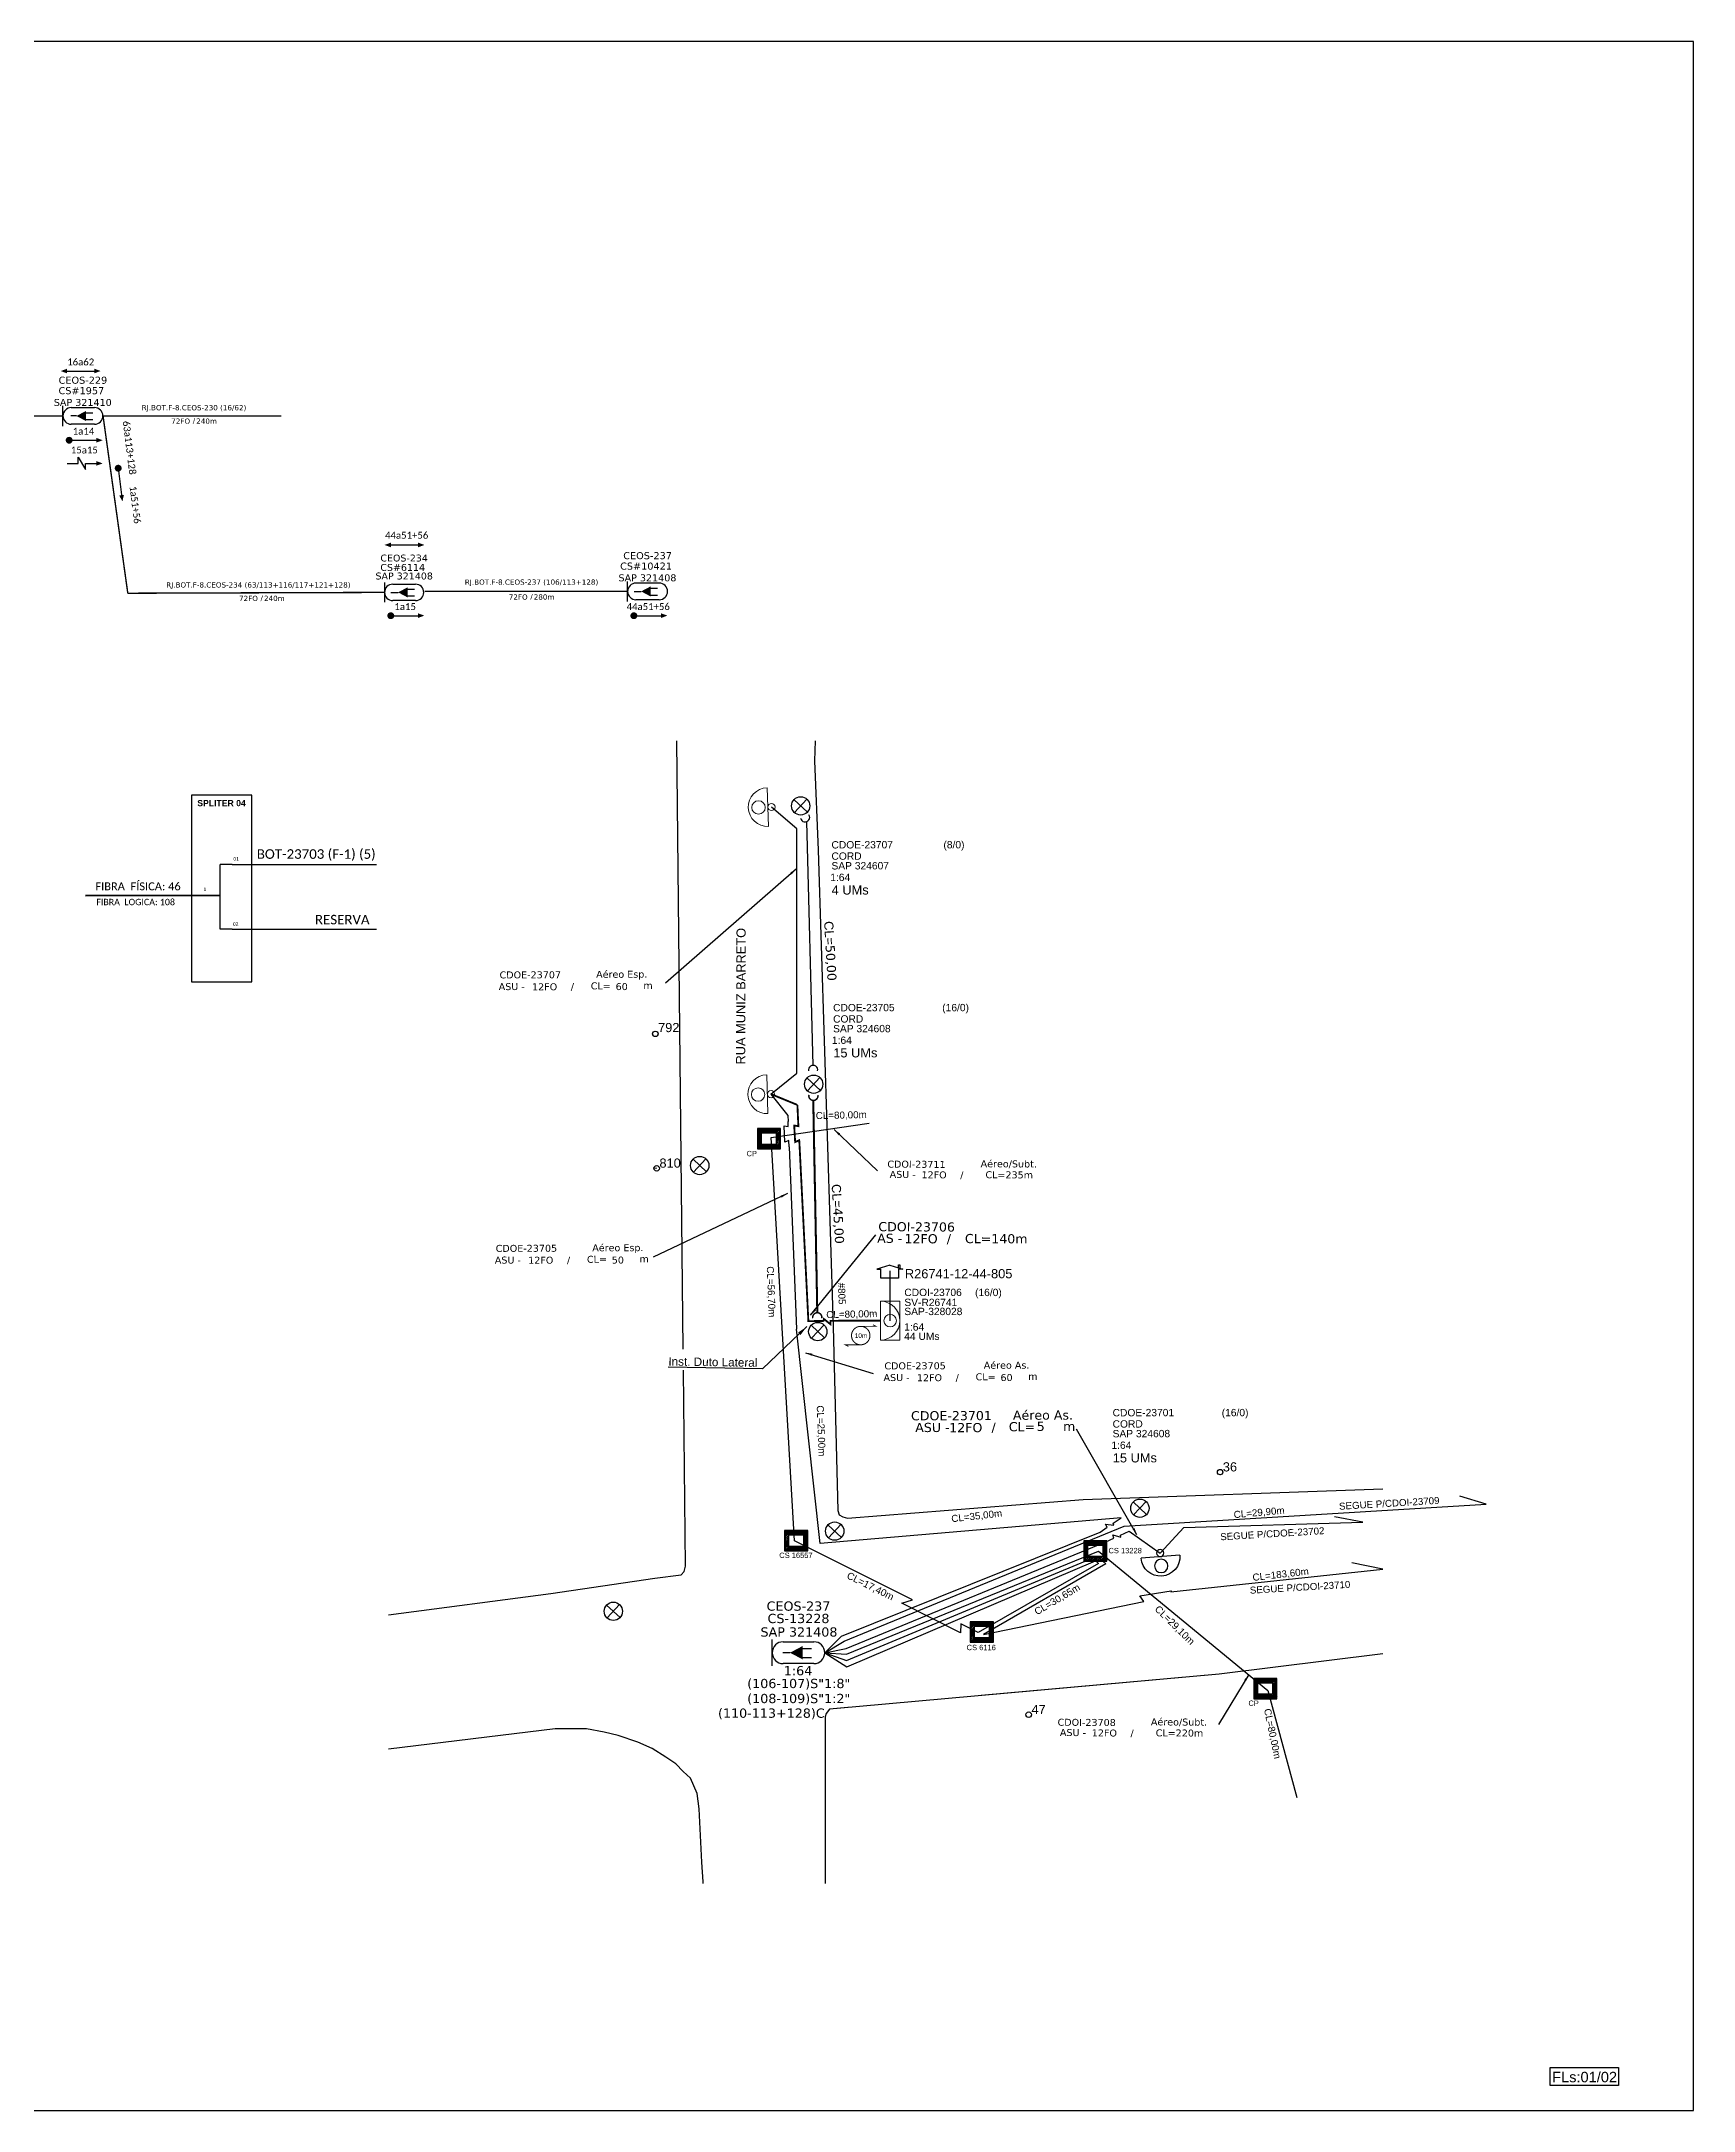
# Model space of a CAD drawing. Header units: metres. Extents: x -1286 to 453, y -500 to 94.
# Drawn here: x -919 to -445, y -500 to 94 of the extents above; entities that cross this region are included whole.
import ezdxf
from ezdxf.enums import TextEntityAlignment as Align

# ---------------------------------------------------------------- set-up
doc = ezdxf.new("R2010")
doc.units = ezdxf.units.M
for name, color, linetype in [('0 @ 1', 7, 'Continuous'), ('10.1-Caixas Subterrâneas', 5, 'Continuous'), ('20.4-CEOS', 1, 'Continuous'), ('20.5-CABO AÉREO', 1, 'Continuous'), ('20.5-CEO', 1, 'Continuous'), ('CAP a instalar', 1, 'Continuous'), ('Folga', 1, 'Continuous'), ('label_cabos', 7, 'Continuous'), ('Numeração Texto', 34, 'Continuous'), ('QUADRA', 7, 'Continuous'), ('SEGMENTO', 10, 'Continuous'), ('SETA', 7, 'Continuous'), ('Subida Lateral', 5, 'Continuous'), ('surveys', 7, 'Continuous'), ('surveys legendas', 7, 'Continuous')]:
    doc.layers.add(name, color=color, linetype=linetype)
for name, color, linetype, lineweight in [("20.0-LEGENDA DOS CDO'S", 1, 'Continuous', 0), ('20.1-CDO_INTERIOR', 1, 'Continuous', 0), ('20.2-CDO_POSTE', 1, 'Continuous', 5), ('20.6-CORDOALHA_SUPORTE', 7, 'Continuous', 25), ('40.1-ETIQUETAS', 1, 'Continuous', 20), ('Numeração', 251, 'Continuous', 0), ('Segmento Logradouro Texto', 252, 'Continuous', 0)]:
    doc.layers.add(name, color=color, linetype=linetype, lineweight=lineweight)
doc.styles.add('ARIAL', font='arial.ttf')
doc.styles.add('DIGICADE', font='arial.ttf')
doc.styles.add('FTTH', font='arial.ttf')
doc.styles.add('ROMANS', font='arial.ttf')
doc.styles.add('siredit', font='verdana.ttf')
doc.linetypes.add('FENCELINE1', pattern='A,0.25,-0.1,[133,ltypeshp.shx,S=0.1,R=0,X=-0.1,Y=0],-0.1,1', length=1.45)
doc.dimstyles.new('CC', dxfattribs={"dimtxt": 0.8, "dimasz": 2, "dimexe": 0.18, "dimexo": 0.0625, "dimgap": 0.09, "dimtad": 0, "dimdec": 0, "dimrnd": 1, "dimzin": 0, "dimdsep": 46, "dimtxsty": 'siredit', "dimblk": 'NONE', "dimcen": 0, "dimse1": 1, "dimse2": 1, "dimsd1": 1, "dimsd2": 1, "dimclrt": 7, "dimadec": 0, "dimazin": 0, "dimtfac": 1, "dimtdec": 0, "dimtofl": 0, "dimtmove": 0, "dimatfit": 3, "dimfxl": 0, "dimtolj": 1, "dimtzin": 0, "dimarcsym": 0})

# ---------------------------------------------------------------- blocks, each defined once
blk = doc.blocks.new('*X14')
at = {"color": 0, "linetype": 'Continuous'}
for p, q in [((-1.25, 0.34099), (-0.49099, 1.1)), ((-1.25, 0.517767), (-0.667767, 1.1)), ((-1.25, 0.694544), (-0.844544, 1.1)), ((-1.25, 0.87132), (-1.02132, 1.1)), ((-1.25, 1.048097), (-1.198097, 1.1)), ((-1.25, 0.164214), (-0.8035, 0.610714)), ((-1.25, -0.012563), (-0.8035, 0.433937)), ((-1.25, -0.18934), (-0.8035, 0.25716)), ((-1.25, -0.366117), (-0.8035, 0.080383)), ((-0.789214, 0.625), (-0.314214, 1.1)), ((-0.612437, 0.625), (-0.137437, 1.1)), ((-0.43566, 0.625), (0.03934, 1.1)), ((-0.258883, 0.625), (0.216117, 1.1)), ((-0.082107, 0.625), (0.392893, 1.1)), ((0.09467, 0.625), (0.56967, 1.1)), ((0.271447, 0.625), (0.746447, 1.1)), ((0.448223, 0.625), (0.923223, 1.1)), ((0.625, 0.625), (1.1, 1.1)), ((0.801777, 0.625), (1.25, 1.073223)), ((0.8035, 0.449947), (1.25, 0.896447)), ((0.8035, 0.27317), (1.25, 0.71967)), ((0.8035, 0.096393), (1.25, 0.542893)), ((0.8035, -0.080383), (1.25, 0.366117)), ((0.8035, -0.25716), (1.25, 0.18934)), ((0.8035, -0.433937), (1.25, 0.012563)), ((-1.25, -0.542893), (-0.8035, -0.096393)), ((-1.25, -0.71967), (-0.8035, -0.27317)), ((-1.25, -0.896447), (-0.8035, -0.449947)), ((-1.25, -1.073223), (-0.801777, -0.625)), ((-1.1, -1.1), (-0.625, -0.625)), ((-0.923223, -1.1), (-0.448223, -0.625)), ((-0.746447, -1.1), (-0.271447, -0.625)), ((-0.56967, -1.1), (-0.09467, -0.625)), ((-0.392893, -1.1), (0.082107, -0.625)), ((-0.216117, -1.1), (0.258883, -0.625)), ((-0.03934, -1.1), (0.43566, -0.625)), ((0.137437, -1.1), (0.612437, -0.625)), ((0.314214, -1.1), (0.789214, -0.625)), ((0.49099, -1.1), (1.25, -0.34099)), ((0.667767, -1.1), (1.25, -0.517767)), ((0.8035, -0.610714), (1.25, -0.164214)), ((0.844544, -1.1), (1.25, -0.694544)), ((1.02132, -1.1), (1.25, -0.87132)), ((1.198097, -1.1), (1.25, -1.048097))]:
    blk.add_line(p, q, dxfattribs=at)
blk = doc.blocks.new('MANHOLE_MQ')
at = {"color": 0, "linetype": 'Continuous'}
for p, q in [((0.0000062, 0.0000057), (-0.0000063, 0.0000057)), ((-0.0000063, 0.0000057), (-0.0000063, -0.0000053)), ((-0.000004, 0.0000033), (0.000004, 0.0000033)), ((-0.000004, -0.0000029), (-0.000004, 0.0000033)), ((0.000004, 0.0000033), (0.000004, -0.0000029)), ((0.0000062, -0.0000053), (0.0000062, 0.0000057)), ((-0.0000063, -0.0000053), (0.0000062, -0.0000053)), ((0.000004, -0.0000029), (-0.000004, -0.0000029)), ((0.000004, -0.0000029), (0.000004, -0.0000029))]:
    blk.add_line(p, q, dxfattribs=at)
at = {"color": 0, "linetype": 'Continuous', "xscale": 5e-06, "yscale": 5e-06, "zscale": 1e-05}
blk.add_blockref('*X14', (0, 0.0000002), dxfattribs=at)
blk = doc.blocks.new('*U40')
at = {"color": 0}
blk.add_line((2.14, -0.58), (-2.1, -0.68), dxfattribs=at)
for centre, radius in [((0, 0.38), 0.733), ((0.03, -1.03), 0.393)]:
    blk.add_circle(centre, radius, dxfattribs=at)
blk.add_arc((0.02, -0.63), 2.12, 1.3782, 181.3782, dxfattribs=at)
blk = doc.blocks.new('Inst CDOE-16 CAIXA DIST OPT CDOE 48F_16D C_SPL_2_1_8')
at = {"layer": "20.0-LEGENDA DOS CDO'S", "color": 0}
for tag, p, style, flags in [('ID_ATIVIDADE', (0.12, 6.47), 'ARIAL', 3), ('FATOR', (7.92, 6.47), 'ARIAL', 1), ('QTDE', (0.1, -1.17), 'DIGICADE', 3)]:
    blk.add_attdef(tag, p, '', height=0.8, rotation=0.118, dxfattribs=dict(at, style=style, flags=flags))
at = {"layer": "20.0-LEGENDA DOS CDO'S", "color": 0, "style": 'ARIAL'}
for tag, p, height in [('CORDOALHA', (0.12, 4.02), 0.8), ('FID', (0.12, 5.25), 0.8), ('1:XX', (-0.01, 1.7), 0.8), ('SAP', (0.12, 2.96), 0.8), ('UMS', (0.14, 0.22), 1)]:
    blk.add_attdef(tag, p, '', height=height, rotation=0.118, dxfattribs=at)
blk.add_attdef('FIBRAS_UTILIZADAS', text='', height=0.8, rotation=0.118, dxfattribs=at).set_placement((13.48, 5.26), align=Align.CENTER)
blk = doc.blocks.new('Inst CDOE-8 CAIXA DIST OPT CDOE 48F_8D C_SPL OPTAP')
at = {"layer": "20.0-LEGENDA DOS CDO'S", "color": 0}
for tag, p, style, flags in [('ID_ATIVIDADE', (0.12, 6.47), 'ARIAL', 3), ('FATOR', (7.92, 6.47), 'ARIAL', 1), ('QTDE', (0.23, -0.97), 'DIGICADE', 3)]:
    blk.add_attdef(tag, p, '', height=0.8, rotation=0.118, dxfattribs=dict(at, style=style, flags=flags))
at = {"layer": "20.0-LEGENDA DOS CDO'S", "color": 0, "style": 'ARIAL'}
for tag, p, height in [('CORDOALHA', (0.12, 4.02), 0.8), ('FID', (0.12, 5.25), 0.8), ('1:XX', (-0.01, 1.7), 0.8), ('SAP', (0.12, 2.96), 0.8), ('UMS', (0.14, 0.22), 1)]:
    blk.add_attdef(tag, p, '', height=height, rotation=0.118, dxfattribs=at)
blk.add_attdef('FIBRAS_UTILIZADAS', text='', height=0.8, rotation=0.118, dxfattribs=at).set_placement((13.48, 5.26), align=Align.CENTER)
blk = doc.blocks.new('Inst CORD BENZINAL 4.55MM 3F (sem recursos)')
at = {"layer": '20.6-CORDOALHA_SUPORTE', "color": 0, "lineweight": 0, "style": 'ROMANS'}
blk.add_attdef('LANCE', text='', height=1, dxfattribs=at).set_placement((-0.54, -2.21), align=Align.RIGHT)
at = {"layer": '20.6-CORDOALHA_SUPORTE', "color": 0, "style": 'siredit'}
blk.add_attdef('QTDE', (-0.54, -2.21), '', height=1, rotation=359.69, dxfattribs=at)
at = {"layer": '20.6-CORDOALHA_SUPORTE', "color": 0, "lineweight": 0, "style": 'ROMANS'}
for tag, p, flags in [('FATOR', (-5.2, -4.44), 3), ('ID_ATIVIDADE', (-5.2, -6.67), 3), ('FID', (-5.2, -8.9), 1)]:
    blk.add_attdef(tag, p, '', height=1, dxfattribs=dict(at, flags=flags))
blk = doc.blocks.new('_None')
blk = doc.blocks.new('SURVEY_SURVEY')
for p, q in [((0, 0.0000167), (-0.0000141, 0.0000125)), ((-0.0000141, 0.0000125), (-0.0000097, 0.0000125)), ((-0.0000097, 0.0000025), (-0.0000097, 0.0000125)), ((0.0000097, 0.0000025), (-0.0000097, 0.0000025)), ((0, 0.0000167), (0.0000141, 0.0000125)), ((0.0000094, 0.0000173), (0.0000109, 0.0000173)), ((0.0000094, 0.000014), (0.0000094, 0.0000173)), ((0.0000097, 0.0000126), (0.0000097, 0.0000025)), ((0.0000141, 0.0000125), (0.0000097, 0.0000125)), ((0.0000109, 0.0000173), (0.0000109, 0.0000135))]:
    blk.add_line(p, q)
blk = doc.blocks.new('A$C07E14978')
at = {"layer": 'Folga', "color": 0, "const_width": 0.146}
blk.add_lwpolyline([(2.23, 2.92, 1.000012), (2.23, 0.28, 0.999978)], format="xyb", close=True, dxfattribs=at)
at = {"layer": 'Folga', "color": 0, "const_width": 0.137}
for points in [[(2.23, 2.92), (4.42, 2.92), (3.98, 3.13)], [(2.23, 0.28), (0.03, 0.28), (0.47, 0.06)]]:
    blk.add_lwpolyline(points, dxfattribs=at)
at = {"layer": 'Folga', "color": 0}
blk.add_text('10m', height=0.659, dxfattribs=at).set_placement((1.38, 1.27))

msp = doc.modelspace()

# ---------------------------------------------------------------- linework, layer by layer
at = {"color": 1}
for p, q in [((-703.27, -123.46), (-699.43, -127.05)), ((-699.55, -123.33), (-703.15, -127.18)), ((-699.55, -203.36), (-695.71, -206.96)), ((-695.83, -203.24), (-699.43, -207.08)), ((-732.25, -226.71), (-728.41, -230.3)), ((-728.53, -226.58), (-732.13, -230.43)), ((-698.36, -274.37), (-694.52, -277.97)), ((-694.64, -274.25), (-698.23, -278.09)), ((-605.92, -325.08), (-602.08, -328.68)), ((-602.2, -324.96), (-605.8, -328.8)), ((-693.52, -331.66), (-689.67, -335.25)), ((-689.8, -331.53), (-693.39, -335.38)), ((-757.04, -354.67), (-753.2, -358.26)), ((-753.32, -354.54), (-756.92, -358.38))]:
    msp.add_line(p, q, dxfattribs=at)
at = {"color": 7, "linetype": 'Continuous'}
for p, q in [((-864.48, -142.07), (-868, -142.07)), ((-864.48, -160.62), (-868, -160.62))]:
    msp.add_line(p, q, dxfattribs=at)
at = {"color": 10, "linetype": 'Continuous'}
for p, q in [((-864.48, -142.06), (-823.11, -142.07)), ((-864.48, -160.61), (-823.11, -160.62))]:
    msp.add_line(p, q, dxfattribs=at)
at = {"color": 1, "linetype": 'Continuous', "lineweight": 60}
msp.add_line((-868, -151.02), (-906.61, -151.13), dxfattribs=at)
msp.add_lwpolyline([(-1286.07, -499.81), (-445.07, -499.81), (-445.07, 94.19), (-1286.07, 94.19)], close=True)
at = {"color": 7, "const_width": 0.99}
for points in [[(-911.8, -20.31, 1), (-910.81, -20.31, 1)], [(-897.29, -27.84, 1), (-897.17, -28.82, 1)], [(-819.49, -70.67, 1), (-818.5, -70.67, 1)], [(-749.73, -70.67, 1), (-748.74, -70.67, 1)]]:
    msp.add_lwpolyline(points, format="xyb", close=True, dxfattribs=at)
at = {"color": 7}
msp.add_lwpolyline([(-908.75, -26.95), (-908.75, -25.2), (-906.66, -28.7), (-906.66, -26.95)], dxfattribs=at)
for points in [[(-876.15, -175.8), (-858.87, -175.8), (-858.87, -122.15), (-876.15, -122.15)], [(-486.28, -487.45), (-466.62, -487.45), (-466.62, -492.62), (-486.28, -492.62)]]:
    msp.add_lwpolyline(points, close=True, dxfattribs=at)
at = {"color": 7, "linetype": 'Continuous'}
msp.add_lwpolyline([(-868, -160.62), (-868, -142.07)], dxfattribs=at)
at = {"color": 5, "lineweight": 0}
msp.add_lwpolyline([(-742.67, -229.3), (-743.46, -229.3)], dxfattribs=at)
at = {"color": 4}
msp.add_lwpolyline([(-675.68, -273.05), (-675.69, -258.77)], dxfattribs=at)
at = {"color": 1}
for centre in [(-701.35, -125.26), (-697.63, -205.16), (-730.33, -228.5), (-696.44, -276.17), (-604, -326.88), (-691.59, -333.46), (-755.12, -356.46)]:
    msp.add_circle(centre, 2.63, dxfattribs=at)
at = {"layer": '20.1-CDO_INTERIOR', "color": 1, "lineweight": 18}
msp.add_lwpolyline([(-672.88, -278.65), (-672.88, -267.46), (-678.47, -267.46), (-678.48, -278.64)], close=True, dxfattribs=at)
msp.add_circle((-675.68, -273.05), 1.79, dxfattribs=at)
msp.add_arc((-678.47, -273.05), 5.59, 269.97241, 89.97241, dxfattribs=at)
at = {"layer": '20.4-CEOS', "color": 5}
for p, q in [((-910.71, -10.95), (-904, -10.95)), ((-904, -15.73), (-910.71, -15.73)), ((-741.93, -61.3), (-748.64, -61.3)), ((-741.93, -66.09), (-748.64, -66.09)), ((-706.38, -365.22), (-697.58, -365.22)), ((-697.58, -371.5), (-706.38, -371.5))]:
    msp.add_line(p, q, dxfattribs=at)
for points in [[(-913.11, -16.23), (-913.11, -10.45)], [(-909.21, -13.34), (-910.82, -13.34)], [(-906.56, -12.39), (-904.52, -12.39)], [(-906.56, -14.38), (-904.52, -14.38)], [(-818.94, -63.97), (-816.9, -63.97)], [(-814.25, -63.02), (-812.21, -63.02)], [(-814.25, -65.01), (-812.21, -65.01)], [(-751.04, -66.58), (-751.04, -60.81)], [(-749.18, -63.7), (-747.14, -63.7)], [(-744.49, -62.75), (-742.45, -62.75)], [(-744.49, -64.74), (-742.45, -64.74)], [(-709.51, -372.14), (-709.51, -364.58)], [(-700.93, -367.12), (-698.26, -367.12)], [(-704.41, -368.36), (-706.52, -368.36)], [(-700.93, -369.73), (-698.26, -369.73)]]:
    msp.add_lwpolyline(points, dxfattribs=at)
for points in [[(-909.21, -13.34, 0, 2.95, 0), (-906.44, -13.34, 2.95, 2.95, 0)], [(-816.9, -63.97, 0, 2.95, 0), (-814.13, -63.97, 2.95, 2.95, 0)], [(-747.14, -63.7, 0, 2.95, 0), (-744.37, -63.7, 2.95, 2.95, 0)], [(-704.41, -368.36, 0, 3.87, 0), (-700.77, -368.36, 3.87, 3.87, 0)]]:
    msp.add_lwpolyline(points, format="xyseb", dxfattribs=at)
for centre, radius, start, end in [((-910.71, -13.34), 2.39, 90, 270), ((-904, -13.34), 2.39, 270, 90), ((-748.64, -63.7), 2.39, 90, 270), ((-741.93, -63.7), 2.39, 270, 90), ((-706.38, -368.36), 3.14, 90, 270), ((-697.58, -368.36), 3.14, 270, 90)]:
    msp.add_arc(centre, radius, start, end, dxfattribs=at)
at = {"layer": '20.5-CABO AÉREO', "color": 5, "ltscale": 50, "const_width": 0.4}
for points in [[(-901.55, -13.34), (-901.58, -13.34), (-894.48, -64.22)], [(-894.48, -64.22), (-820.78, -63.98)], [(-809.3, -63.7), (-751.04, -63.7)]]:
    msp.add_lwpolyline(points, dxfattribs=at)
at = {"layer": '20.5-CABO AÉREO', "color": 7, "ltscale": 50, "const_width": 0.4}
msp.add_lwpolyline([(-901.55, -13.34), (-850.39, -13.34)], dxfattribs=at)
at = {"layer": '20.5-CEO', "color": 5}
for p, q in [((-818.44, -61.63), (-811.87, -61.63)), ((-811.87, -66.32), (-818.44, -66.32))]:
    msp.add_line(p, q, dxfattribs=at)
msp.add_lwpolyline([(-820.78, -61.15), (-820.78, -66.8)], dxfattribs=at)
for centre, start, end in [((-818.44, -63.98), 90, 270), ((-811.87, -63.98), 270, 90)]:
    msp.add_arc(centre, 2.34, start, end, dxfattribs=at)
at = {"layer": '20.6-CORDOALHA_SUPORTE'}
for points in [[(-701.37, -128.78, 1.231752), (-698.98, -127.85)], [(-696.5, -201.34, 1.231752), (-699.06, -201.32)]]:
    msp.add_lwpolyline(points, format="xyb", dxfattribs=at)
msp.add_lwpolyline([(-697.77, -199.76), (-699.61, -129.78)], dxfattribs=at)
at = {"layer": '20.6-CORDOALHA_SUPORTE', "const_width": 0.421}
for points in [[(-698.97, -208.21, 1.231752), (-696.42, -208.28)], [(-695.31, -272.35, 1.231752), (-697.87, -272.33)]]:
    msp.add_lwpolyline(points, format="xyb", dxfattribs=at)
at = {"layer": '20.6-CORDOALHA_SUPORTE', "const_width": 0.584}
msp.add_lwpolyline([(-696.58, -270.76), (-697.74, -209.82)], dxfattribs=at)
at = {"layer": '40.1-ETIQUETAS', "color": 5, "const_width": 0.4}
msp.add_lwpolyline([(-971.37, -13.34), (-913.11, -13.34)], dxfattribs=at)
at = {"layer": 'CAP a instalar', "color": 7, "linetype": 'FENCELINE1', "ltscale": 5}
for p, q in [((-613.72, -336.51), (-611.45, -335.45)), ((-611.45, -335.45), (-611.79, -334.55)), ((-611.79, -334.55), (-609.48, -335.17)), ((-609.6, -334.62), (-607.08, -333.44)), ((-609.48, -335.17), (-609.6, -334.62))]:
    msp.add_line(p, q, dxfattribs=at)
for points in [[(-709.88, -208), (-702.47, -202.03), (-702.47, -131.85), (-709.76, -125.59)], [(-607.08, -333.44), (-598.16, -339.76), (-591.39, -332.44), (-539.99, -330.89), (-548.11, -329.35)]]:
    msp.add_lwpolyline(points, dxfattribs=at)
at = {"layer": 'CAP a instalar', "color": 1, "linetype": 'FENCELINE1', "ltscale": 5, "const_width": 0.526}
for points in [[(-702.29, -211.11), (-709.88, -208)], [(-702.08, -215.83), (-702.29, -211.11), (-702.29, -211.11)], [(-699.13, -273.41), (-701.66, -223.07)]]:
    msp.add_lwpolyline(points, dxfattribs=at)
at = {"layer": 'CAP a instalar', "color": 5, "linetype": 'FENCELINE1', "ltscale": 5}
for points in [[(-709.88, -208), (-705.04, -214.18), (-704.98, -215.89)], [(-704.65, -223.13), (-704.73, -221.3), (-705.91, -221.83), (-706.13, -217.08), (-704.92, -217.27), (-704.98, -215.89)], [(-704.65, -223.13), (-702.52, -275.45)], [(-609.37, -329.61), (-695.72, -337.03), (-695.72, -337.03), (-702.52, -275.45)]]:
    msp.add_lwpolyline(points, dxfattribs=at)
at = {"layer": 'CAP a instalar', "color": 7, "ltscale": 5}
for points in [[(-688.06, -372.43), (-616.78, -342), (-615.92, -342.79), (-650.41, -362.59), (-655.34, -360.11), (-655.49, -362.66), (-672.34, -354.13), (-669.26, -353.18), (-703.12, -336.27), (-709.79, -220.47), (-681.69, -216.3)], [(-688.86, -365.09), (-608.55, -331.99), (-504.58, -325.75), (-512.16, -323.39)], [(-688.31, -367.12), (-613.72, -336.51)], [(-688.19, -368.82), (-615.92, -339.24), (-567.24, -379.16), (-558.95, -409.93)], [(-688.17, -370.61), (-616.3, -340.68), (-613.78, -342.8), (-648.91, -363.17), (-602.84, -353.62), (-604.02, -352.05), (-595.05, -350.6), (-595.14, -350.92), (-534.26, -344.38), (-543.12, -342.58)], [(-694.44, -368.36), (-688.86, -365.09)], [(-694.44, -368.36), (-688.31, -367.12)], [(-694.44, -368.36), (-688.19, -368.82)], [(-694.44, -368.36), (-688.17, -370.61)], [(-694.44, -368.36), (-688.06, -372.43)]]:
    msp.add_lwpolyline(points, dxfattribs=at)
at = {"layer": 'CAP a instalar', "color": 1, "ltscale": 5, "const_width": 0.526}
for points in [[(-701.66, -223.07), (-701.77, -221.24), (-702.94, -221.78), (-703.21, -217.03), (-702, -217.21), (-702.08, -215.83)], [(-699.15, -273.16), (-697.58, -273.16)], [(-690.26, -273.06), (-678.47, -273.05)]]:
    msp.add_lwpolyline(points, dxfattribs=at)
at = {"layer": 'CAP a instalar', "color": 5, "ltscale": 5}
for points in [[(-689.6, -363.63), (-615.43, -333.71)], [(-694.44, -368.36), (-689.6, -363.63)]]:
    msp.add_lwpolyline(points, dxfattribs=at)
at = {"layer": 'Numeração'}
for centre in [(-743.08, -190.72), (-742.67, -229.3), (-580.97, -316.51), (-635.91, -386.16)]:
    msp.add_circle(centre, 0.789, dxfattribs=at)
at = {"layer": 'Numeração Texto'}
for centre in [(-743.08, -190.72), (-742.67, -229.3), (-580.97, -316.51), (-635.91, -386.16)]:
    msp.add_circle(centre, 0.789, dxfattribs=at)
at = {"layer": 'QUADRA', "color": 4}
for points in [[(-735.05, -281.2), (-736.9, -106.55)], [(-697.19, -106.55), (-697.36, -112.29), (-696.38, -138.01), (-692.03, -274.79), (-690.71, -327.49), (-690.26, -328.75), (-689.24, -329.38), (-687.93, -329.69), (-620.32, -324.36), (-534.26, -321.27)], [(-819.63, -357.49), (-773.04, -351.34), (-743.22, -346.94), (-735.65, -346), (-734.75, -345.06), (-734.4, -343.49), (-734.99, -287.24)], [(-534.26, -368.69), (-581.23, -374.55), (-685.48, -383.91)], [(-685.48, -383.91), (-693.09, -384.59), (-693.99, -385.84), (-694.36, -386.78), (-694.35, -434.59)], [(-687.78, -384.11), (-693.09, -384.59), (-693.99, -385.84), (-694.36, -386.78), (-694.35, -434.59)], [(-729.33, -434.59), (-729.36, -434.15), (-729.69, -428.51), (-730.51, -413.13), (-731.06, -408.74), (-732.99, -404.35), (-735.08, -402.47), (-737.2, -400.27), (-740.04, -398.39), (-744.02, -395.88), (-748.12, -394), (-753.71, -392.12), (-757.71, -391.17), (-762.83, -390.23), (-767.89, -390.23), (-771.81, -390.23), (-819.63, -396.09)], [(-729.33, -434.59), (-729.36, -434.15), (-729.69, -428.51), (-730.51, -413.13), (-731.06, -408.74), (-732.99, -404.35), (-735.08, -402.47), (-737.2, -400.27), (-740.04, -398.39), (-744.02, -395.88), (-748.12, -394), (-753.71, -392.12), (-757.71, -391.17), (-762.83, -390.23), (-767.89, -390.23), (-771.81, -390.23), (-819.63, -396.09)]]:
    msp.add_lwpolyline(points, dxfattribs=at)
at = {"layer": 'QUADRA'}
for points in [[(-697.19, -106.55), (-697.36, -112.29), (-696.38, -138.01), (-692.03, -274.79), (-690.71, -327.49), (-690.26, -328.75), (-689.24, -329.38), (-687.93, -329.69), (-620.32, -324.36), (-534.26, -321.27)], [(-534.26, -368.69), (-581.23, -374.55), (-649.51, -380.68)]]:
    msp.add_lwpolyline(points, dxfattribs=at)
at = {"layer": 'SETA', "color": 0}
msp.add_lwpolyline([(-911.92, -0.44), (-903.41, -0.44)], dxfattribs=at)
at = {"layer": 'SETA', "color": 7}
for points in [[(-911.31, -20.31), (-902.8, -20.31)], [(-911.91, -26.95), (-908.75, -26.95)], [(-906.66, -26.95), (-903.5, -26.95)], [(-897.23, -28.33), (-896.19, -36.78)], [(-818.98, -50.37), (-810.47, -50.37)], [(-819, -70.67), (-810.49, -70.67)], [(-749.24, -70.67), (-740.73, -70.67)]]:
    msp.add_lwpolyline(points, dxfattribs=at)
at = {"layer": 'SETA', "color": 0}
for points in [[(-911.92, 0.22), (-913.74, -0.44), (-911.92, -1.1)], [(-904.1, 0.23), (-902.28, -0.43), (-904.1, -1.09)]]:
    msp.add_solid(points, dxfattribs=at)
at = {"layer": 'SETA', "color": 7}
for points in [[(-903.48, -19.64), (-901.67, -20.3), (-903.48, -20.96)], [(-903.5, -26.29), (-901.68, -26.95), (-903.5, -27.61)], [(-895.6, -36.02), (-896.03, -37.9), (-896.91, -36.18)], [(-818.98, -51.02), (-820.8, -50.36), (-818.98, -49.7)], [(-811.15, -49.7), (-809.34, -50.36), (-811.15, -51.02)], [(-811.17, -69.99), (-809.36, -70.65), (-811.17, -71.31)], [(-741.41, -69.99), (-739.6, -70.65), (-741.41, -71.31)]]:
    msp.add_solid(points, dxfattribs=at)
at = {"layer": 'Subida Lateral', "color": 5, "const_width": 0.526}
msp.add_lwpolyline([(-690.26, -273.06), (-692.77, -273.1), (-692.82, -274.06), (-694.68, -272.56), (-694.79, -273.11), (-697.58, -273.16)], dxfattribs=at)
at = {"layer": 'Subida Lateral', "color": 5}
msp.add_lwpolyline([(-615.43, -333.71), (-613.36, -332.3), (-613.84, -331.46), (-611.47, -331.71), (-611.67, -331.18), (-609.37, -329.61)], dxfattribs=at)

# ---------------------------------------------------------------- block references
at = {"layer": '10.1-Caixas Subterrâneas', "color": 30, "xscale": 529630.1904180108, "yscale": 529630.1904180108, "zscale": 529630.1904180108}
for p, rotation in [((-710.48, -220.68), 180.0000000000619), ((-702.67, -336.1), 180.000000000062), ((-616.79, -339.02), 180.000000000062), ((-649.38, -362.31), 180.0000000000619), ((-568.01, -378.55), 180.000000000062)]:
    msp.add_blockref('MANHOLE_MQ', p, dxfattribs=dict(at, rotation=rotation))
at = {"layer": "20.0-LEGENDA DOS CDO'S", "color": 7, "lineweight": 0, "xscale": 2.631578947368421, "yscale": 2.631578947368421, "zscale": 2.631578947368421}
for name, p, values in [('Inst CDOE-8 CAIXA DIST OPT CDOE 48F_8D C_SPL OPTAP', (-692.83, -151.31), {'FID': 'CDOE-23707', 'CORDOALHA': 'CORD', 'SAP': 'SAP 324607', '1:XX': '1:64', 'UMS': '4 UMs', 'FIBRAS_UTILIZADAS': '(8/0)'}), ('Inst CDOE-16 CAIXA DIST OPT CDOE 48F_16D C_SPL_2_1_8', (-612.14, -314.32), {'FID': 'CDOE-23701', 'CORDOALHA': 'CORD', 'SAP': 'SAP 324608', '1:XX': '1:64', 'UMS': '15 UMs', 'FIBRAS_UTILIZADAS': '(16/0)'})]:
    msp.add_blockref(name, p, dxfattribs=at).add_auto_attribs(values)
at = {"layer": "20.0-LEGENDA DOS CDO'S", "color": 5, "lineweight": 0, "xscale": 2.631578947368421, "yscale": 2.631578947368421, "zscale": 2.631578947368421}
msp.add_blockref('Inst CDOE-16 CAIXA DIST OPT CDOE 48F_16D C_SPL_2_1_8', (-692.36, -198.06), dxfattribs=at).add_auto_attribs({'FID': 'CDOE-23705', 'CORDOALHA': 'CORD', 'SAP': 'SAP 324608', '1:XX': '1:64', 'UMS': '15 UMs', 'FIBRAS_UTILIZADAS': '(16/0)'})
at = {"layer": '20.2-CDO_POSTE', "color": 7, "xscale": -2.631578947368421, "yscale": 2.631578947368421, "zscale": 2.631578947368421, "rotation": 93.19505254788683}
msp.add_blockref('*U40', (-712.46, -125.66), dxfattribs=at)
at = {"layer": '20.2-CDO_POSTE', "color": 5, "xscale": -2.631578947368421, "yscale": 2.631578947368421, "zscale": 2.631578947368421, "rotation": 93.19505254788683}
msp.add_blockref('*U40', (-712.58, -208.08), dxfattribs=at)
at = {"layer": '20.6-CORDOALHA_SUPORTE', "color": 0, "lineweight": 0, "xscale": 2.631578947368422, "yscale": 2.631578947368422, "zscale": 2.631578947368422, "rotation": 273.5953638580804}
for p, values in [((-688.34, -166.31), {'QTDE': '50,00', 'LANCE': 'CL='}), ((-686.16, -241.79), {'QTDE': '45,00', 'LANCE': 'CL='})]:
    msp.add_blockref('Inst CORD BENZINAL 4.55MM 3F (sem recursos)', p, dxfattribs=at).add_auto_attribs(values)
at = {"layer": 'CAP a instalar', "color": 7, "linetype": 'FENCELINE1', "ltscale": 5, "xscale": -2.631578947368421, "yscale": 2.631578947368421, "zscale": 2.631578947368421, "rotation": 185.6145617634841}
msp.add_blockref('*U40', (-597.97, -342.45), dxfattribs=at)
at = {"layer": 'Folga', "xscale": 2.006958307478562, "yscale": 2.006958307478562, "zscale": 2.006958307478562}
msp.add_blockref('A$C07E14978', (-688.59, -280.53), dxfattribs=at)
at = {"layer": 'surveys', "color": 255, "xscale": 263157.8947368421, "yscale": 263157.8947368421, "zscale": 263157.8947368421}
msp.add_blockref('SURVEY_SURVEY', (-675.79, -261.52), dxfattribs=at)

# ---------------------------------------------------------------- texts
at = {"color": 7, "style": 'FTTH'}
msp.add_text('#805', height=2.018, rotation=272.22265, dxfattribs=at).set_placement((-690.67, -262.17))
at = {"style": 'ARIAL'}
msp.add_text('FLs:01/02', height=3, dxfattribs=at).set_placement((-485.67, -491.67))
at = {"color": 0, "insert": (-908, 2.16), "char_height": 1.98, "width": 25.1052, "attachment_point": 5}
msp.add_mtext('{\\fCalibri|b0|i0|c0|p34;\\C7;16a62}', dxfattribs=at)
at = {"color": 7, "char_height": 1.98, "width": 25.1052, "attachment_point": 5}
for s, insert in [('{\\fCalibri|b0|i0|c0|p34;\\C7;1a14}', (-907.18, -17.71)), ('{\\fCalibri|b0|i0|c0|p34;\\C7;15a15}', (-906.96, -23.11)), ('{\\fCalibri|b0|i0|c0|p34;44a51+56}', (-814.44, -47.59)), ('{\\fCalibri|b0|i0|c0|p34;\\C7;1a15}', (-814.87, -68.07)), ('{\\fCalibri|b0|i0|c0|p34;44a51+\\C1;56}', (-745.11, -68.07))]:
    msp.add_mtext(s, dxfattribs=dict(at, insert=insert))
at = {"color": 7, "char_height": 1.98, "width": 25.1052, "attachment_point": 5, "rotation": 277.01921}
for s, insert in [('{\\fCalibri|b0|i0|c0|p34;\\C7;63a113+\\C1;128}', (-894.01, -22.45)), ('{\\fCalibri|b0|i0|c0|p34;\\C7;1a51+\\C1;56}', (-892.35, -38.83))]:
    msp.add_mtext(s, dxfattribs=dict(at, insert=insert))
at = {"attachment_point": 5}
for s, insert, char_height, width in [('\\C10;\\fArial|b1|i0|c0|p34;SPLITER 04', (-867.58, -124.48), 1.7753, 17.28), ('\\C7;\\fArial|b0|i0;\\H0.578704x;01 ', (-863.37, -140.5), 1.7753, 3.456), ('\\C7;\\fCalibri|b0|i0|c0|p34;BOT-23703 (F-1) (5)', (-840.4, -139.38), 2.7432, 80.6352), ('\\C7;\\fCalibri|b0|i0|c0|p34;FIBRA  FÍSICA: 46', (-891.54, -148.37), 2.2859, 34.56), ('\\C7;\\fCalibri|b0|i0|c0|p34;FIBRA  LOGICA: 108', (-892.23, -152.87), 1.8289, 34.56), ('\\C7;\\fArial|b0|i0|;\\H1.0273588255048;1', (-872.36, -149.21), 1.7753, 1.7584), ('\\C7;\\fArial|b0|i0;\\H0.578704x;02 ', (-863.52, -159.19), 1.7753, 3.7582), ('{\\fCalibri|b0|i0|c0|p34;\\C1;RESERVA}', (-832.93, -157.93), 2.7432, 80.6352)]:
    msp.add_mtext(s, dxfattribs=dict(at, insert=insert, char_height=char_height, width=width))
at = {"layer": '0 @ 1', "color": 3, "linetype": 'Continuous', "char_height": 2.0182, "attachment_point": 1, "style": 'FTTH'}
for s, insert, rotation in [('\\pt6.05451;CL=80,00m', (-697.06, -213.17), 1.22383), ('\\pt6.05451;CL=56,70m', (-709.07, -257.39), 272.22265), ('\\pt6.05451;CL=80,00m', (-694.03, -270.3), 1.22383), ('\\pt6.05451;CL=25,00m', (-694.73, -297.31), 272.22265), ('\\pt6.05451;CL=29,90m', (-577.16, -327.73), 5.11916), ('\\pt6.05451;CL=35,00m', (-658.23, -328.91), 6.44865), ('\\pt6.05451;CL=183,60m', (-571.78, -345.76), 6.44865), ('\\pt6.05451;CL=17,40m', (-687.44, -345.08), 333.64551), ('\\pt6.05451;CL=30,65m', (-634.56, -355.9), 30.61238), ('\\pt6.05451;CL=29,10m', (-598.48, -354.59), 315.51907), ('\\pt6.05451;CL=80,00m', (-566.42, -384.21), 281.81786)]:
    msp.add_mtext_dynamic_manual_height_columns(s, width=7.3843, gutter_width=0.00005, heights=[1.55], dxfattribs=dict(at, insert=insert, rotation=rotation))
at = {"layer": '10.1-Caixas Subterrâneas', "color": 30, "style": 'ARIAL'}
for s, p in [('CP', (-716.9, -225.84)), ('CS 13228', (-613.01, -339.81)), ('CS 16557', (-707.5, -341.17)), ('CS 6116', (-653.71, -367.63)), ('CP', (-572.84, -383.62))]:
    msp.add_text(s, height=1.541, dxfattribs=at).set_placement(p)
at = {"layer": "20.0-LEGENDA DOS CDO'S", "color": 1, "style": 'ARIAL'}
for s, p in [('SV-R26741', (-671.6, -268.84)), ('CDOI-23706', (-671.61, -265.97)), ('(16/0)', (-651.31, -265.98)), ('SAP-328028', (-671.61, -271.44)), ('44 UMs', (-671.63, -278.56)), ('1:64', (-671.63, -275.89))]:
    msp.add_text(s, height=2.105, rotation=359.97241, dxfattribs=at).set_placement(p)
at = {"layer": "20.0-LEGENDA DOS CDO'S", "color": 7, "style": 'ARIAL'}
for s, p in [('SEGUE P/CDOI-23709', (-532.42, -325.47)), ('SEGUE P/CDOE-23702', (-565.99, -334.2))]:
    msp.add_text(s, height=2, rotation=3.43501, dxfattribs=at).set_placement(p, align=Align.MIDDLE_CENTER)
at = {"layer": "20.0-LEGENDA DOS CDO'S", "color": 7, "insert": (-558.03, -349.58), "char_height": 2, "width": 61.0197, "attachment_point": 5, "rotation": 3.43501, "style": 'ARIAL'}
msp.add_mtext('SEGUE P/CDOI-23710', dxfattribs=at)
at = {"layer": '20.4-CEOS', "color": 7, "style": 'siredit'}
for s, height, p in [('CS#1957 ', 2.028, (-907.36, -6.07)), ('CEOS-229', 2.028, (-907.36, -3.07)), ('SAP 321410', 2, (-907.4, -9.45))]:
    msp.add_text(s, height=height, dxfattribs=at).set_placement(p, align=Align.MIDDLE_CENTER)
at = {"layer": '20.4-CEOS', "color": 5, "style": 'siredit'}
for s, height, p in [('CEOS-234', 1.977, (-815.17, -53.13)), ('CEOS-237', 2.657, (-701.98, -353.64)), ('SAP 321408', 2.657, (-701.84, -361.07)), ('CS-13228', 2.657, (-701.98, -357.2)), ('1:64', 2.657, (-702.11, -372.19))]:
    msp.add_text(s, height=height, dxfattribs=at).set_placement(p, align=Align.TOP_CENTER)
for s, height, p in [('CEOS-237', 2.028, (-745.29, -53.43)), ('SAP 321408', 2, (-745.33, -59.8)), ('CS#10421 ', 2.028, (-745.29, -56.43))]:
    msp.add_text(s, height=height, dxfattribs=at).set_placement(p, align=Align.MIDDLE_CENTER)
for s, p in [('(106-107)S"1:8"', (-716.7, -378.52)), ('(108-109)S"1:2"', (-716.7, -382.83))]:
    msp.add_text(s, height=2.657, dxfattribs=at).set_placement(p)
at = {"layer": '20.4-CEOS', "color": 1, "insert": (-725.08, -384.37), "char_height": 2.657, "attachment_point": 1, "style": 'siredit'}
msp.add_mtext_dynamic_manual_height_columns('{\\C5;(110-113+}128{\\C5;)C}', width=43.2196, gutter_width=12.5, heights=[0], dxfattribs=at)
at = {"layer": '20.5-CEO', "color": 5, "style": 'siredit'}
for s, p in [('SAP 321408', (-815.15, -58.28)), ('CS#6114 ', (-815.15, -55.82))]:
    msp.add_text(s, height=1.985, dxfattribs=at).set_placement(p, align=Align.TOP_CENTER)
at = {"layer": '40.1-ETIQUETAS', "color": 7, "style": 'siredit'}
msp.add_text('RJ.BOT.F-8.CEOS-230 (16/62) ', height=1.5, dxfattribs=at).set_placement((-875.15, -10.96), align=Align.MIDDLE_CENTER)
for s, p in [('72FO', (-876.59, -14.82)), ('/', (-875.14, -14.68)), ('72FO', (-857.13, -65.7)), ('/', (-855.68, -65.56)), ('72FO', (-779.71, -65.31)), ('/', (-778.26, -65.17))]:
    msp.add_text(s, height=1.5, dxfattribs=at).set_placement(p, align=Align.MIDDLE_RIGHT)
for s, p in [('240m', (-874.84, -14.81)), ('240m', (-855.38, -65.68)), ('280m', (-777.97, -65.3))]:
    msp.add_text(s, height=1.5, dxfattribs=at).set_placement(p, align=Align.MIDDLE_LEFT)
at = {"layer": '40.1-ETIQUETAS', "color": 1, "style": 'siredit'}
for s, p in [('RJ.BOT.F-8.CEOS-234 (63/113+116/117+121+128) ', (-856.68, -61.83)), ('RJ.BOT.F-8.CEOS-237 (106/113+128) ', (-778.28, -61.03))]:
    msp.add_text(s, height=1.5, dxfattribs=at).set_placement(p, align=Align.MIDDLE_CENTER)
at = {"layer": 'label_cabos', "style": 'siredit'}
for s, height, p in [('ASU - ', 2, (-783.85, -177.14)), ('CDOE-23707', 2, (-778.96, -173.77)), ('12FO', 2, (-774.84, -177.2)), ('/', 2, (-766.88, -177.13)), ('CL=', 2, (-758.73, -176.93)), ('Aéreo Esp.', 2, (-752.71, -173.6)), ('m', 2, (-745.17, -176.82)), ('ASU - ', 2, (-784.96, -255.64)), ('CDOE-23705', 2, (-780.07, -252.27)), ('12FO', 2, (-775.95, -255.69)), ('/', 2, (-767.98, -255.63)), ('CL=', 2, (-759.84, -255.42)), ('Aéreo Esp.', 2, (-753.82, -252.1)), ('m', 2, (-746.28, -255.31)), ('CDOE-23705', 2, (-668.51, -286)), ('Aéreo As.', 2, (-642.26, -285.83)), ('ASU - ', 2, (-673.4, -289.37)), ('12FO', 2, (-664.39, -289.42)), ('/', 2, (-656.42, -289.36)), ('CL=', 2, (-648.28, -289.15)), ('m', 2, (-634.72, -289.04)), ('CDOE-23701', 2.632, (-658.08, -300.31)), ('ASU - ', 2.632, (-662.97, -303.69)), ('12FO', 2.632, (-653.96, -303.74)), ('/', 2.63, (-645.99, -303.67)), ('CL=', 2.632, (-637.85, -303.47)), ('Aéreo As.', 2.632, (-631.82, -300.15)), ('m', 2.63, (-624.28, -303.36))]:
    msp.add_text(s, height=height, rotation=0.15347, dxfattribs=at).set_placement(p, align=Align.MIDDLE_CENTER)
for s, height, p in [('60', 2, (-754.46, -178.14)), ('50', 2, (-755.57, -256.64)), ('60', 2, (-644.01, -290.37)), ('5', 2.63, (-633.58, -304.69))]:
    msp.add_text(s, height=height, rotation=0.15347, dxfattribs=at).set_placement(p)
at = {"layer": 'label_cabos', "color": 0, "style": 'siredit'}
for s, height, p in [('CDOI-23711', 2, (-668.12, -228.14)), ('ASU -', 2, (-672.07, -231.06)), ('12FO', 2, (-663.06, -231.18)), ('/', 2, (-655.09, -231.18)), ('Aéreo/Subt.', 2, (-641.63, -228.03)), ('CL=235m', 2, (-641.49, -231.18)), ('AS -', 2.632, (-675.8, -249.39)), ('CDOI-23706', 2.632, (-668.07, -246.1)), ('12FO', 2.632, (-666.79, -249.51)), ('/', 2.63, (-658.82, -249.51)), ('CL=140m', 2.632, (-645.22, -249.51)), ('CDOI-23708', 2, (-619.26, -388.36)), ('ASU -', 2, (-623.2, -391.28)), ('12FO', 2, (-614.19, -391.4)), ('/', 2, (-606.23, -391.4)), ('Aéreo/Subt.', 2, (-592.76, -388.25)), ('CL=220m', 2, (-592.63, -391.4))]:
    msp.add_text(s, height=height, rotation=359.69001, dxfattribs=at).set_placement(p, align=Align.MIDDLE_CENTER)
at = {"layer": 'Numeração Texto', "linetype": 'Continuous', "char_height": 2.6316, "attachment_point": 1, "style": 'DIGICADE'}
for s, insert, width in [('\\fArial|b0|i0|c0|p34;\\W1.0000000000;\\T1.0000000000;\\o\\l792', (-742.28, -187.58), 6.981), ('\\fArial|b0|i0|c0|p34;\\W1.0000000000;\\T1.0000000000;\\o\\l792', (-742.28, -187.58), 6.981), ('\\fArial|b0|i0|c0|p34;\\W1.0000000000;\\T1.0000000000;\\o\\l810', (-741.89, -226.48), 7.0062), ('\\fArial|b0|i0|c0|p34;\\W1.0000000000;\\T1.0000000000;\\o\\l810', (-741.89, -226.48), 7.0062), ('\\fArial|b0|i0|c0|p34;\\W1.0000000000;\\T1.0000000000;\\o\\l36', (-580.19, -313.69), 4.9562), ('\\fArial|b0|i0|c0|p34;\\W1.0000000000;\\T1.0000000000;\\o\\l47', (-635.11, -383.33), 5.0639), ('\\fArial|b0|i0|c0|p34;\\W1.0000000000;\\T1.0000000000;\\o\\l47', (-635.11, -383.33), 5.0639)]:
    msp.add_mtext(s, dxfattribs=dict(at, insert=insert, width=width))
at = {"layer": 'SEGMENTO', "color": 2, "insert": (-726.55, -284.92), "char_height": 2.4, "width": 29.4977, "attachment_point": 5, "rotation": 359.15665, "style": 'ARIAL'}
msp.add_mtext('{\\fArial|b0|i0|c0|p34;Inst. Duto Lateral}', dxfattribs=at)
at = {"layer": 'Segmento Logradouro Texto', "linetype": 'Continuous', "insert": (-719.91, -199.5), "char_height": 2.6316, "width": 39.9476, "attachment_point": 1, "rotation": 89.79193, "style": 'DIGICADE'}
msp.add_mtext('\\fArial|b0|i0|c0|p34;\\W1.0000000000;\\T1.0000000000;\\o\\lRUA MUNIZ BARRETO', dxfattribs=at)
at = {"layer": 'Segmento Logradouro Texto', "color": 5, "linetype": 'Continuous', "insert": (-719.91, -199.5), "char_height": 2.6316, "width": 39.9476, "attachment_point": 1, "rotation": 89.79193, "style": 'DIGICADE'}
msp.add_mtext('\\fArial|b0|i0|c0|p34;\\W1.0000000000;\\T1.0000000000;\\o\\lRUA MUNIZ BARRETO', dxfattribs=at)
at = {"layer": 'surveys legendas', "color": 7, "style": 'ARIAL'}
msp.add_text('R26741-12-44-805', height=2.6316, dxfattribs=at).set_placement((-671.44, -260.87))

# ---------------------------------------------------------------- leaders
at = {"layer": 'label_cabos'}
for points in [[(-702.59, -143.33), (-740.12, -176.11)], [(-691.7, -218.2), (-679.26, -230.02)], [(-705.16, -236.58), (-743.68, -254.8)], [(-698.49, -271.47), (-679.79, -248.4)], [(-700.01, -282.23), (-680.55, -288.21)], [(-604.83, -334.48), (-622.17, -304.21)], [(-572.76, -374.66), (-581.44, -388.93)]]:
    msp.add_leader(points, dimstyle='CC', override={"dimgap": 0.09, "dimtad": 0}, dxfattribs=at)
at = {"layer": 'label_cabos', "color": 7}
msp.add_leader([(-699.59, -274.75), (-712.32, -286.85), (-739.34, -286.41)], dimstyle='CC', override={"dimasz": 3}, dxfattribs=at)

doc.saveas('drawing.dxf')
